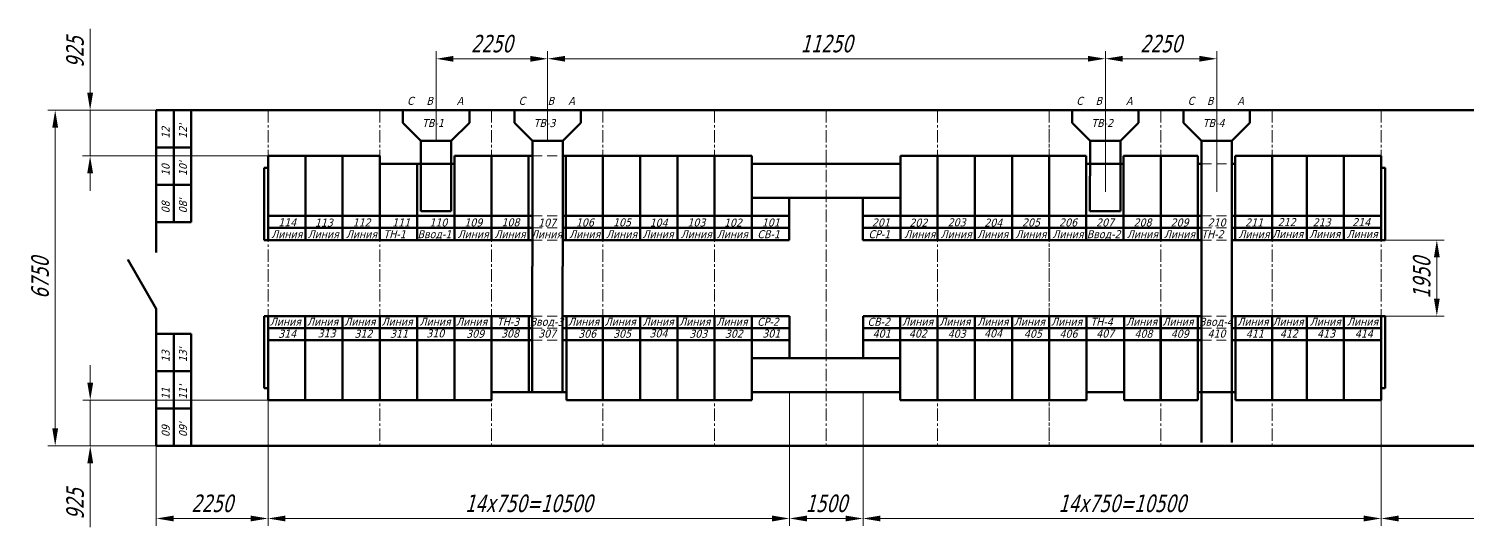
# Model space of a CAD drawing. Header units: millimetres. Extents: x -921 to 41389, y -8091 to 10490.
# Drawn here: x 40075.8 to 40365.3, y 10142.3 to 10242.5 of the extents above; entities that cross this region are included whole.
import ezdxf

# ---------------------------------------------------------------- set-up
doc = ezdxf.new("R2010")
doc.units = ezdxf.units.MM
doc.linetypes.add('CENTERX2', pattern=[4, 2.5, -0.5, 0.5, -0.5])
doc.linetypes.add('JIS_02_2.0', pattern=[3, 2, -1])
doc.styles.get("Standard").update_dxf_attribs({"font": 'TAHOMA.TTF', "oblique": 15})
doc.styles.add('Tahoma 15', font='TAHOMA.TTF', dxfattribs={"width": 0.8, "oblique": 15})
doc.dimstyles.new('ISO-25', dxfattribs={"dimtxt": 3.5, "dimasz": 3.5, "dimexe": 1.5, "dimexo": 0, "dimgap": 1.2, "dimtad": 1, "dimzin": 9, "dimtxsty": 'Tahoma 15', "dimcen": 5, "dimclrd": 256, "dimclre": 256, "dimclrt": 256, "dimazin": 2, "dimtfac": 1, "dimtmove": 0, "dimatfit": 3, "dimfxl": 0, "dimlwd": 18, "dimlwe": 18, "dimarcsym": 0})

# ---------------------------------------------------------------- blocks, each defined once
blk = doc.blocks.new('*D13')
at = {"lineweight": 18}
for p, q in [((40348.02, 10200.02), (40360.72, 10200.02)), ((40359.22, 10196.52), (40359.22, 10188.24)), ((40348.02, 10184.74), (40360.72, 10184.74))]:
    blk.add_line(p, q, dxfattribs=at)
for points in [[(40358.63, 10196.52), (40359.8, 10196.52), (40359.22, 10200.02)], [(40359.8, 10188.24), (40358.63, 10188.24), (40359.22, 10184.74)]]:
    blk.add_solid(points, dxfattribs=at)
at = {"layer": 'Defpoints', "color": 0, "lineweight": -3}
for p in [(40348.02, 10200.02), (40348.02, 10184.74), (40359.22, 10184.74)]:
    blk.add_point(p, dxfattribs=at)
at = {"lineweight": -2, "insert": (40356.2, 10192.38), "char_height": 3.5, "attachment_point": 5, "rotation": 90, "style": 'Tahoma 15'}
blk.add_mtext('1950', dxfattribs=at)
blk = doc.blocks.new('*D14')
at = {"lineweight": 18}
for p, q in [((40348.02, 10167.83), (40348.02, 10142.53)), ((40393.02, 10158.63), (40393.02, 10142.53)), ((40351.52, 10144.03), (40389.52, 10144.03))]:
    blk.add_line(p, q, dxfattribs=at)
for points in [[(40351.52, 10143.44), (40351.52, 10144.61), (40348.02, 10144.03)], [(40389.52, 10144.61), (40389.52, 10143.44), (40393.02, 10144.03)]]:
    blk.add_solid(points, dxfattribs=at)
at = {"layer": 'Defpoints', "color": 0, "lineweight": -3}
for p in [(40348.02, 10167.83), (40393.02, 10158.63), (40393.02, 10144.03)]:
    blk.add_point(p, dxfattribs=at)
at = {"lineweight": -2, "insert": (40370.52, 10147.05), "char_height": 3.5, "attachment_point": 5, "style": 'Tahoma 15'}
blk.add_mtext('4500', dxfattribs=at)
blk = doc.blocks.new('*D15')
at = {"lineweight": 18}
for p, q in [((40243.72, 10169.44), (40243.72, 10142.53)), ((40348.02, 10167.83), (40348.02, 10142.53)), ((40344.52, 10144.03), (40247.22, 10144.03))]:
    blk.add_line(p, q, dxfattribs=at)
for points in [[(40247.22, 10143.44), (40247.22, 10144.61), (40243.72, 10144.03)], [(40344.52, 10144.61), (40344.52, 10143.44), (40348.02, 10144.03)]]:
    blk.add_solid(points, dxfattribs=at)
at = {"layer": 'Defpoints', "color": 0, "lineweight": -3}
for p in [(40243.72, 10169.44), (40348.02, 10167.83), (40243.72, 10144.03)]:
    blk.add_point(p, dxfattribs=at)
at = {"lineweight": -2, "insert": (40295.87, 10147.05), "char_height": 3.5, "attachment_point": 5, "style": 'Tahoma 15'}
blk.add_mtext('14х750=10500', dxfattribs=at)
blk = doc.blocks.new('*D16')
at = {"lineweight": 18}
for p, q in [((40228.91, 10169.44), (40228.91, 10142.53)), ((40243.72, 10169.44), (40243.72, 10142.53)), ((40240.22, 10144.03), (40232.41, 10144.03))]:
    blk.add_line(p, q, dxfattribs=at)
for points in [[(40232.41, 10143.44), (40232.41, 10144.61), (40228.91, 10144.03)], [(40240.22, 10144.61), (40240.22, 10143.44), (40243.72, 10144.03)]]:
    blk.add_solid(points, dxfattribs=at)
at = {"layer": 'Defpoints', "color": 0, "lineweight": -3}
for p in [(40228.91, 10169.44), (40243.72, 10169.44), (40228.91, 10144.03)]:
    blk.add_point(p, dxfattribs=at)
at = {"lineweight": -2, "insert": (40236.32, 10147.05), "char_height": 3.5, "attachment_point": 5, "style": 'Tahoma 15'}
blk.add_mtext('1500', dxfattribs=at)
blk = doc.blocks.new('*D17')
at = {"lineweight": 18}
for p, q in [((40228.91, 10169.44), (40228.91, 10142.53)), ((40123.95, 10167.83), (40123.95, 10142.53)), ((40225.41, 10144.03), (40127.45, 10144.03))]:
    blk.add_line(p, q, dxfattribs=at)
for points in [[(40127.45, 10143.44), (40127.45, 10144.61), (40123.95, 10144.03)], [(40225.41, 10144.61), (40225.41, 10143.44), (40228.91, 10144.03)]]:
    blk.add_solid(points, dxfattribs=at)
at = {"layer": 'Defpoints', "color": 0, "lineweight": -3}
for p in [(40228.91, 10169.44), (40123.95, 10167.83), (40123.95, 10144.03)]:
    blk.add_point(p, dxfattribs=at)
at = {"lineweight": -2, "insert": (40176.43, 10147.05), "char_height": 3.5, "attachment_point": 5, "style": 'Tahoma 15'}
blk.add_mtext('14х750=10500', dxfattribs=at)
blk = doc.blocks.new('*D18')
at = {"lineweight": 18}
for p, q in [((40101.45, 10167.83), (40101.45, 10142.53)), ((40123.95, 10167.83), (40123.95, 10142.53)), ((40120.45, 10144.03), (40104.95, 10144.03))]:
    blk.add_line(p, q, dxfattribs=at)
for points in [[(40104.95, 10143.44), (40104.95, 10144.61), (40101.45, 10144.03)], [(40120.45, 10144.61), (40120.45, 10143.44), (40123.95, 10144.03)]]:
    blk.add_solid(points, dxfattribs=at)
at = {"layer": 'Defpoints', "color": 0, "lineweight": -3}
for p in [(40101.45, 10167.83), (40123.95, 10167.83), (40101.45, 10144.03)]:
    blk.add_point(p, dxfattribs=at)
at = {"lineweight": -2, "insert": (40112.7, 10147.05), "char_height": 3.5, "attachment_point": 5, "style": 'Tahoma 15'}
blk.add_mtext('2250', dxfattribs=at)
blk = doc.blocks.new('*D19')
at = {"lineweight": 18}
for p, q in [((40088.16, 10171.33), (40088.16, 10174.83)), ((40146.45, 10167.83), (40086.66, 10167.83)), ((40088.16, 10167.83), (40088.16, 10158.63)), ((40123.95, 10158.63), (40086.66, 10158.63)), ((40088.16, 10155.13), (40088.16, 10151.63)), ((40088.16, 10151.63), (40088.16, 10142.28))]:
    blk.add_line(p, q, dxfattribs=at)
for points in [[(40088.74, 10171.33), (40087.57, 10171.33), (40088.16, 10167.83)], [(40087.57, 10155.13), (40088.74, 10155.13), (40088.16, 10158.63)]]:
    blk.add_solid(points, dxfattribs=at)
at = {"layer": 'Defpoints', "color": 0, "lineweight": -3}
for p in [(40146.45, 10167.83), (40088.16, 10158.63), (40123.95, 10158.63)]:
    blk.add_point(p, dxfattribs=at)
at = {"lineweight": -2, "insert": (40085.13, 10146.96), "char_height": 3.5, "attachment_point": 5, "rotation": 90, "style": 'Tahoma 15'}
blk.add_mtext('925', dxfattribs=at)
blk = doc.blocks.new('*D20')
at = {"lineweight": 18}
for p, q in [((40088.13, 10233.13), (40088.13, 10242.49)), ((40088.13, 10229.63), (40088.13, 10233.13)), ((40133.85, 10226.13), (40086.63, 10226.13)), ((40088.13, 10216.93), (40088.13, 10226.13)), ((40146.42, 10216.93), (40086.63, 10216.93)), ((40088.13, 10213.43), (40088.13, 10209.93))]:
    blk.add_line(p, q, dxfattribs=at)
for points in [[(40088.72, 10229.63), (40087.55, 10229.63), (40088.13, 10226.13)], [(40087.55, 10213.43), (40088.72, 10213.43), (40088.13, 10216.93)]]:
    blk.add_solid(points, dxfattribs=at)
at = {"layer": 'Defpoints', "color": 0, "lineweight": -3}
for p in [(40088.13, 10226.13), (40133.85, 10226.13), (40146.42, 10216.93)]:
    blk.add_point(p, dxfattribs=at)
at = {"lineweight": -2, "insert": (40085.11, 10237.81), "char_height": 3.5, "attachment_point": 5, "rotation": 90, "style": 'Tahoma 15'}
blk.add_mtext('925', dxfattribs=at)
blk = doc.blocks.new('*D21')
at = {"lineweight": 18}
for p, q in [((40157.77, 10219.93), (40157.77, 10237.96)), ((40161.27, 10236.46), (40176.73, 10236.46)), ((40180.23, 10219.93), (40180.23, 10237.96))]:
    blk.add_line(p, q, dxfattribs=at)
for points in [[(40161.27, 10235.87), (40161.27, 10237.04), (40157.77, 10236.46)], [(40176.73, 10237.04), (40176.73, 10235.87), (40180.23, 10236.46)]]:
    blk.add_solid(points, dxfattribs=at)
at = {"layer": 'Defpoints', "color": 0, "lineweight": -3}
for p in [(40180.23, 10236.46), (40157.77, 10219.93), (40180.23, 10219.93)]:
    blk.add_point(p, dxfattribs=at)
at = {"lineweight": -2, "insert": (40169, 10239.48), "char_height": 3.5, "attachment_point": 5, "style": 'Tahoma 15'}
blk.add_mtext('2250', dxfattribs=at)
blk = doc.blocks.new('*D22')
at = {"lineweight": 18}
for p, q in [((40292.49, 10209.73), (40292.49, 10237.97)), ((40295.99, 10236.47), (40311.44, 10236.47)), ((40314.94, 10209.73), (40314.94, 10237.97))]:
    blk.add_line(p, q, dxfattribs=at)
for points in [[(40295.99, 10235.89), (40295.99, 10237.05), (40292.49, 10236.47)], [(40311.44, 10237.05), (40311.44, 10235.89), (40314.94, 10236.47)]]:
    blk.add_solid(points, dxfattribs=at)
at = {"layer": 'Defpoints', "color": 0, "lineweight": -3}
for p in [(40314.94, 10236.47), (40292.49, 10209.73), (40314.94, 10209.73)]:
    blk.add_point(p, dxfattribs=at)
at = {"lineweight": -2, "insert": (40303.71, 10239.49), "char_height": 3.5, "attachment_point": 5, "style": 'Tahoma 15'}
blk.add_mtext('2250', dxfattribs=at)
blk = doc.blocks.new('*D23')
at = {"lineweight": 18}
for p, q in [((40180.23, 10228.94), (40180.23, 10237.97)), ((40183.73, 10236.47), (40288.99, 10236.47)), ((40292.49, 10230.72), (40292.49, 10237.97))]:
    blk.add_line(p, q, dxfattribs=at)
for points in [[(40183.73, 10235.89), (40183.73, 10237.05), (40180.23, 10236.47)], [(40288.99, 10237.05), (40288.99, 10235.89), (40292.49, 10236.47)]]:
    blk.add_solid(points, dxfattribs=at)
at = {"layer": 'Defpoints', "color": 0, "lineweight": -3}
for p in [(40292.49, 10236.47), (40292.49, 10230.72), (40180.23, 10228.94)]:
    blk.add_point(p, dxfattribs=at)
at = {"lineweight": -2, "insert": (40236.36, 10239.49), "char_height": 3.5, "attachment_point": 5, "style": 'Tahoma 15'}
blk.add_mtext('11250', dxfattribs=at)
blk = doc.blocks.new('*D24')
at = {"lineweight": 18}
for p, q in [((40101.45, 10226.13), (40079.6, 10226.13)), ((40081.1, 10162.13), (40081.1, 10222.63)), ((40101.45, 10158.63), (40079.6, 10158.63))]:
    blk.add_line(p, q, dxfattribs=at)
for points in [[(40080.52, 10222.63), (40081.68, 10222.63), (40081.1, 10226.13)], [(40081.68, 10162.13), (40080.52, 10162.13), (40081.1, 10158.63)]]:
    blk.add_solid(points, dxfattribs=at)
at = {"layer": 'Defpoints', "color": 0, "lineweight": -3}
for p in [(40081.1, 10226.13), (40101.45, 10226.13), (40101.45, 10158.63)]:
    blk.add_point(p, dxfattribs=at)
at = {"lineweight": -2, "insert": (40078.08, 10192.38), "char_height": 3.5, "attachment_point": 5, "rotation": 90, "style": 'Tahoma 15'}
blk.add_mtext('6750', dxfattribs=at)

msp = doc.modelspace()

# ---------------------------------------------------------------- linework, layer by layer
at = {"color": 1, "lineweight": 50}
for p, q in [((40101.454, 10226.134), (40101.454, 10197.486)), ((40411.054, 10226.134), (40101.454, 10226.134)), ((40104.954, 10226.134), (40101.454, 10226.134)), ((40104.954, 10218.634), (40104.954, 10226.134)), ((40108.454, 10226.134), (40104.954, 10226.134)), ((40108.454, 10218.634), (40108.454, 10226.134)), ((40104.954, 10218.634), (40101.454, 10218.634)), ((40104.954, 10218.634), (40101.454, 10218.634)), ((40101.454, 10218.634), (40104.954, 10218.634)), ((40104.954, 10211.134), (40104.954, 10218.634)), ((40108.454, 10218.634), (40104.954, 10218.634)), ((40108.454, 10218.634), (40104.954, 10218.634)), ((40104.954, 10218.634), (40108.454, 10218.634)), ((40108.454, 10211.134), (40108.454, 10218.634)), ((40104.954, 10211.134), (40101.454, 10211.134)), ((40101.454, 10211.134), (40104.954, 10211.134)), ((40104.954, 10203.634), (40104.954, 10211.134)), ((40108.454, 10211.134), (40104.954, 10211.134)), ((40104.954, 10211.134), (40108.454, 10211.134)), ((40108.454, 10203.634), (40108.454, 10211.134)), ((40101.454, 10203.634), (40104.954, 10203.634)), ((40104.954, 10203.634), (40108.454, 10203.634)), ((40095.722, 10196.105), (40101.454, 10186.177)), ((40101.454, 10186.177), (40101.454, 10158.634)), ((40104.954, 10181.175), (40101.454, 10181.175)), ((40104.954, 10173.675), (40104.954, 10181.175)), ((40108.454, 10181.175), (40104.954, 10181.175)), ((40108.454, 10173.675), (40108.454, 10181.175)), ((40104.954, 10173.675), (40101.454, 10173.675)), ((40101.454, 10173.675), (40104.954, 10173.675)), ((40104.954, 10166.175), (40104.954, 10173.675)), ((40108.454, 10173.675), (40104.954, 10173.675)), ((40104.954, 10173.675), (40108.454, 10173.675)), ((40108.454, 10166.175), (40108.454, 10173.675)), ((40101.454, 10166.175), (40104.954, 10166.175)), ((40104.954, 10166.134), (40101.454, 10166.134)), ((40101.454, 10166.134), (40104.954, 10166.134)), ((40104.954, 10166.175), (40108.454, 10166.175)), ((40104.954, 10158.634), (40104.954, 10166.134)), ((40108.454, 10166.134), (40104.954, 10166.134)), ((40104.954, 10166.134), (40108.454, 10166.134)), ((40108.454, 10158.634), (40108.454, 10166.134)), ((40101.454, 10158.634), (40393.022, 10158.634)), ((40101.454, 10158.634), (40104.954, 10158.634)), ((40104.954, 10158.634), (40108.454, 10158.634))]:
    msp.add_line(p, q, dxfattribs=at)
at = {"color": 1, "linetype": 'CENTERX2', "lineweight": 18}
for p, q in [((40123.968, 10226.134), (40123.968, 10162.149)), ((40146.421, 10226.134), (40146.421, 10158.634)), ((40168.908, 10226.134), (40168.908, 10158.634)), ((40191.362, 10226.134), (40191.362, 10158.634)), ((40213.815, 10226.134), (40213.815, 10158.634)), ((40236.269, 10226.134), (40236.269, 10158.634)), ((40258.723, 10226.134), (40258.723, 10158.634)), ((40281.177, 10226.134), (40281.177, 10158.634)), ((40303.63, 10226.134), (40303.63, 10158.634)), ((40326.084, 10226.134), (40326.084, 10158.634)), ((40348.022, 10226.134), (40348.022, 10158.634)), ((40281.177, 10222.353), (40281.177, 10158.634))]:
    msp.add_line(p, q, dxfattribs=at)
at = {"color": 142, "lineweight": 50}
for p, q in [((40151.076, 10226.134), (40164.467, 10226.134)), ((40151.076, 10226.134), (40151.076, 10223.565)), ((40164.467, 10226.134), (40164.467, 10223.565)), ((40173.53, 10226.134), (40186.92, 10226.134)), ((40173.53, 10226.134), (40173.53, 10223.565)), ((40186.92, 10226.134), (40186.92, 10223.565)), ((40285.793, 10226.134), (40299.183, 10226.134)), ((40285.793, 10226.134), (40285.793, 10223.565)), ((40299.146, 10226.134), (40299.146, 10223.565)), ((40308.215, 10226.134), (40321.606, 10226.134)), ((40308.215, 10226.134), (40308.215, 10223.565)), ((40321.606, 10226.134), (40321.606, 10223.565)), ((40154.709, 10219.933), (40151.076, 10223.565)), ((40160.834, 10219.933), (40164.467, 10223.565)), ((40177.162, 10219.933), (40173.53, 10223.565)), ((40183.288, 10219.933), (40186.92, 10223.565)), ((40289.425, 10219.933), (40285.793, 10223.565)), ((40295.551, 10219.933), (40299.183, 10223.565)), ((40311.847, 10219.933), (40308.215, 10223.565)), ((40317.973, 10219.933), (40321.606, 10223.565)), ((40154.709, 10219.933), (40154.672, 10205.819)), ((40154.709, 10219.933), (40160.834, 10219.933)), ((40160.834, 10219.933), (40160.797, 10205.819)), ((40160.797, 10205.819), (40160.834, 10219.933)), ((40177.162, 10219.933), (40177.124, 10169.494)), ((40177.162, 10219.933), (40183.288, 10219.933)), ((40183.288, 10219.933), (40183.25, 10169.494)), ((40183.25, 10169.494), (40183.288, 10219.933)), ((40289.425, 10219.933), (40289.388, 10205.819)), ((40289.425, 10219.933), (40295.551, 10219.933)), ((40295.551, 10219.933), (40295.514, 10205.819)), ((40295.514, 10205.819), (40295.551, 10219.933)), ((40311.847, 10219.933), (40311.846, 10159.293)), ((40311.847, 10219.933), (40317.973, 10219.933)), ((40317.973, 10219.933), (40317.972, 10159.293)), ((40317.972, 10159.293), (40317.973, 10219.933)), ((40123.968, 10200.024), (40123.968, 10216.934)), ((40131.465, 10216.934), (40123.968, 10216.934)), ((40139.517, 10216.934), (40131.465, 10216.934)), ((40131.465, 10216.934), (40131.465, 10200.237)), ((40146.421, 10216.934), (40138.963, 10216.934)), ((40138.963, 10216.934), (40138.963, 10200.024)), ((40138.963, 10200.024), (40138.963, 10216.934)), ((40146.421, 10200.024), (40146.421, 10216.934)), ((40168.908, 10216.934), (40161.449, 10216.934)), ((40161.449, 10216.934), (40161.449, 10200.024)), ((40162.004, 10216.934), (40161.449, 10216.934)), ((40161.449, 10200.024), (40161.449, 10216.934)), ((40168.908, 10200.024), (40168.908, 10216.934)), ((40168.908, 10200.024), (40168.908, 10216.934)), ((40176.405, 10216.934), (40168.908, 10216.934)), ((40177.125, 10216.934), (40176.405, 10216.934)), ((40176.405, 10216.934), (40176.405, 10200.237)), ((40184.458, 10216.934), (40183.251, 10216.934)), ((40191.362, 10216.934), (40183.903, 10216.934)), ((40183.903, 10216.934), (40183.903, 10200.024)), ((40183.903, 10200.024), (40183.903, 10216.934)), ((40191.362, 10200.024), (40191.362, 10216.934)), ((40191.362, 10200.024), (40191.362, 10216.934)), ((40198.859, 10216.934), (40191.362, 10216.934)), ((40206.911, 10216.934), (40198.859, 10216.934)), ((40198.859, 10216.934), (40198.859, 10200.237)), ((40213.815, 10216.934), (40206.357, 10216.934)), ((40206.357, 10216.934), (40206.357, 10200.024)), ((40206.357, 10200.024), (40206.357, 10216.934)), ((40213.815, 10200.024), (40213.815, 10216.934)), ((40221.313, 10216.934), (40213.815, 10216.934)), ((40221.313, 10200.024), (40221.313, 10216.934)), ((40251.225, 10216.934), (40258.723, 10216.934)), ((40251.225, 10200.024), (40251.225, 10216.934)), ((40258.723, 10200.024), (40258.723, 10216.934)), ((40258.723, 10200.024), (40258.723, 10216.934)), ((40258.723, 10200.024), (40258.723, 10216.934)), ((40266.22, 10216.934), (40258.723, 10216.934)), ((40274.272, 10216.934), (40266.22, 10216.934)), ((40266.22, 10216.934), (40266.22, 10200.237)), ((40281.177, 10216.934), (40273.718, 10216.934)), ((40273.718, 10216.934), (40273.718, 10200.024)), ((40273.718, 10200.024), (40273.718, 10216.934)), ((40281.177, 10200.024), (40281.177, 10216.934)), ((40281.177, 10200.024), (40281.177, 10216.934)), ((40281.177, 10200.024), (40281.177, 10216.934)), ((40288.635, 10216.934), (40281.177, 10216.934)), ((40288.641, 10200.024), (40288.641, 10216.934)), ((40303.624, 10216.934), (40296.166, 10216.934)), ((40296.166, 10216.934), (40296.166, 10200.024)), ((40296.72, 10216.934), (40296.166, 10216.934)), ((40296.166, 10200.024), (40296.166, 10216.934)), ((40303.63, 10200.024), (40303.63, 10216.934)), ((40303.63, 10200.024), (40303.63, 10216.934)), ((40303.63, 10200.024), (40303.63, 10216.934)), ((40303.63, 10200.024), (40303.63, 10216.934)), ((40311.089, 10216.934), (40303.63, 10216.934)), ((40311.095, 10200.024), (40311.095, 10216.934)), ((40326.078, 10216.934), (40318.619, 10216.934)), ((40318.619, 10216.934), (40318.619, 10200.024)), ((40319.174, 10216.934), (40318.619, 10216.934)), ((40318.619, 10200.024), (40318.619, 10216.934)), ((40333.027, 10216.934), (40325.529, 10216.934)), ((40326.084, 10200.024), (40326.084, 10216.934)), ((40333.027, 10200.024), (40333.027, 10216.934)), ((40333.027, 10200.024), (40333.027, 10216.934)), ((40341.079, 10216.934), (40333.027, 10216.934)), ((40348.022, 10216.934), (40340.524, 10216.934)), ((40340.524, 10216.934), (40340.524, 10200.024)), ((40340.524, 10200.024), (40340.524, 10216.934)), ((40348.022, 10200.024), (40348.022, 10216.934)), ((40123.968, 10214.518), (40123.162, 10214.518)), ((40123.162, 10214.518), (40123.162, 10200.024)), ((40146.421, 10215.323), (40153.958, 10215.323)), ((40153.958, 10200.024), (40153.958, 10215.323)), ((40153.958, 10215.323), (40153.958, 10200.024)), ((40153.958, 10215.323), (40161.459, 10215.323)), ((40161.459, 10200.024), (40161.459, 10215.323)), ((40161.459, 10215.323), (40161.459, 10200.024)), ((40221.313, 10215.323), (40228.85, 10215.323)), ((40251.225, 10215.323), (40243.688, 10215.323)), ((40288.665, 10215.323), (40296.166, 10215.323)), ((40296.166, 10215.323), (40296.166, 10200.024)), ((40311.119, 10215.323), (40311.847, 10215.323)), ((40317.973, 10215.323), (40318.619, 10215.323)), ((40318.619, 10215.323), (40318.619, 10200.024)), ((40348.022, 10214.518), (40348.827, 10214.518)), ((40348.827, 10214.518), (40348.827, 10200.024)), ((40228.85, 10208.479), (40228.85, 10200.024)), ((40243.688, 10208.479), (40243.688, 10200.024)), ((40131.465, 10204.855), (40123.968, 10204.855)), ((40131.465, 10204.855), (40123.968, 10204.855)), ((40123.968, 10204.855), (40123.968, 10202.44)), ((40131.465, 10204.855), (40139.517, 10204.855)), ((40138.963, 10202.44), (40138.963, 10204.855)), ((40138.963, 10204.855), (40138.963, 10202.44)), ((40139.517, 10204.855), (40147.57, 10204.855)), ((40146.46, 10204.855), (40153.958, 10204.855)), ((40153.952, 10204.855), (40161.449, 10204.855)), ((40153.96, 10204.855), (40161.459, 10204.855)), ((40154.672, 10205.819), (40160.797, 10205.819)), ((40161.449, 10204.855), (40168.908, 10204.855)), ((40161.449, 10202.44), (40161.449, 10204.855)), ((40161.449, 10204.855), (40161.449, 10202.44)), ((40176.405, 10204.855), (40168.908, 10204.855)), ((40176.405, 10204.855), (40168.908, 10204.855)), ((40168.908, 10204.855), (40168.908, 10202.44)), ((40176.405, 10204.855), (40177.125, 10204.855)), ((40183.251, 10204.855), (40184.458, 10204.855)), ((40183.903, 10202.44), (40183.903, 10204.855)), ((40183.903, 10204.855), (40183.903, 10202.44)), ((40184.458, 10204.855), (40192.51, 10204.855)), ((40198.859, 10204.855), (40191.362, 10204.855)), ((40198.859, 10204.855), (40191.362, 10204.855)), ((40191.362, 10204.855), (40191.362, 10202.44)), ((40198.859, 10204.855), (40206.911, 10204.855)), ((40206.357, 10202.44), (40206.357, 10204.855)), ((40206.357, 10204.855), (40206.357, 10202.44)), ((40206.911, 10204.855), (40213.815, 10204.855)), ((40213.815, 10204.855), (40221.868, 10204.855)), ((40221.351, 10204.855), (40228.85, 10204.855)), ((40251.187, 10204.855), (40243.688, 10204.855)), ((40258.723, 10204.855), (40250.671, 10204.855)), ((40266.22, 10204.855), (40258.723, 10204.855)), ((40266.22, 10204.855), (40258.723, 10204.855)), ((40258.723, 10204.855), (40258.723, 10202.44)), ((40266.22, 10204.855), (40274.272, 10204.855)), ((40273.718, 10202.44), (40273.718, 10204.855)), ((40273.718, 10204.855), (40273.718, 10202.44)), ((40274.272, 10204.855), (40281.177, 10204.855)), ((40281.177, 10204.855), (40281.177, 10202.44)), ((40281.177, 10204.855), (40288.675, 10204.855)), ((40288.668, 10204.855), (40296.166, 10204.855)), ((40288.677, 10204.855), (40296.175, 10204.855)), ((40289.388, 10205.819), (40295.514, 10205.819)), ((40296.166, 10204.855), (40303.63, 10204.855)), ((40296.166, 10202.44), (40296.166, 10204.855)), ((40296.166, 10204.855), (40296.166, 10202.44)), ((40303.63, 10204.855), (40303.63, 10202.44)), ((40303.63, 10204.855), (40311.129, 10204.855)), ((40311.122, 10204.855), (40311.847, 10204.855)), ((40311.131, 10204.855), (40311.847, 10204.855)), ((40317.973, 10204.855), (40318.629, 10204.855)), ((40317.973, 10204.855), (40318.619, 10204.855)), ((40318.619, 10204.855), (40326.084, 10204.855)), ((40318.619, 10202.44), (40318.619, 10204.855)), ((40318.619, 10204.855), (40318.619, 10202.44)), ((40326.088, 10204.886), (40333.027, 10204.886)), ((40333.031, 10204.886), (40341.083, 10204.886)), ((40341.083, 10204.886), (40348.022, 10204.886)), ((40123.968, 10202.44), (40131.465, 10202.44)), ((40123.968, 10202.44), (40131.465, 10202.44)), ((40123.968, 10202.44), (40123.968, 10200.024)), ((40139.517, 10202.44), (40131.465, 10202.44)), ((40138.963, 10200.024), (40138.963, 10202.44)), ((40138.963, 10202.44), (40138.963, 10200.024)), ((40147.57, 10202.44), (40139.517, 10202.44)), ((40153.958, 10202.44), (40146.46, 10202.44)), ((40162.004, 10202.44), (40153.952, 10202.44)), ((40161.459, 10202.44), (40153.96, 10202.44)), ((40161.449, 10200.024), (40161.449, 10202.44)), ((40161.449, 10202.44), (40161.449, 10200.024)), ((40168.908, 10202.44), (40162.004, 10202.44)), ((40168.908, 10202.44), (40176.405, 10202.44)), ((40168.908, 10202.44), (40176.405, 10202.44)), ((40168.908, 10202.44), (40168.908, 10200.024)), ((40177.125, 10202.44), (40176.405, 10202.44)), ((40184.458, 10202.44), (40183.251, 10202.44)), ((40183.903, 10200.024), (40183.903, 10202.44)), ((40183.903, 10202.44), (40183.903, 10200.024)), ((40192.51, 10202.44), (40184.458, 10202.44)), ((40191.362, 10202.44), (40198.859, 10202.44)), ((40191.362, 10202.44), (40198.859, 10202.44)), ((40191.362, 10202.44), (40191.362, 10200.024)), ((40206.911, 10202.44), (40198.859, 10202.44)), ((40206.357, 10200.024), (40206.357, 10202.44)), ((40206.357, 10202.44), (40206.357, 10200.024)), ((40213.815, 10202.44), (40206.911, 10202.44)), ((40221.868, 10202.44), (40213.815, 10202.44)), ((40228.85, 10202.44), (40221.351, 10202.44)), ((40243.688, 10202.44), (40251.187, 10202.44)), ((40250.671, 10202.44), (40258.723, 10202.44)), ((40258.723, 10202.44), (40266.22, 10202.44)), ((40258.723, 10202.44), (40266.22, 10202.44)), ((40258.723, 10202.44), (40258.723, 10200.024)), ((40274.272, 10202.44), (40266.22, 10202.44)), ((40273.718, 10200.024), (40273.718, 10202.44)), ((40273.718, 10202.44), (40273.718, 10200.024)), ((40281.177, 10202.44), (40274.272, 10202.44)), ((40281.177, 10202.44), (40281.177, 10200.024)), ((40288.675, 10202.44), (40281.177, 10202.44)), ((40296.72, 10202.44), (40288.668, 10202.44)), ((40296.175, 10202.44), (40288.677, 10202.44)), ((40296.166, 10200.024), (40296.166, 10202.44)), ((40296.166, 10202.44), (40296.166, 10200.024)), ((40303.63, 10202.44), (40296.72, 10202.44)), ((40303.63, 10202.44), (40303.63, 10200.024)), ((40311.129, 10202.44), (40303.63, 10202.44)), ((40311.847, 10202.44), (40311.122, 10202.44)), ((40311.847, 10202.44), (40311.131, 10202.44)), ((40318.629, 10202.44), (40317.973, 10202.44)), ((40319.174, 10202.44), (40317.973, 10202.44)), ((40318.619, 10200.024), (40318.619, 10202.44)), ((40318.619, 10202.44), (40318.619, 10200.024)), ((40326.084, 10202.44), (40319.174, 10202.44)), ((40333.027, 10202.471), (40326.088, 10202.471)), ((40341.083, 10202.471), (40333.031, 10202.471)), ((40348.022, 10202.471), (40341.083, 10202.471)), ((40123.162, 10200.024), (40123.968, 10200.024)), ((40123.413, 10200.024), (40131.465, 10200.024)), ((40123.413, 10200.024), (40131.465, 10200.024)), ((40139.517, 10200.024), (40131.465, 10200.024)), ((40147.57, 10200.024), (40139.517, 10200.024)), ((40153.958, 10200.024), (40146.46, 10200.024)), ((40162.004, 10200.024), (40153.952, 10200.024)), ((40161.459, 10200.024), (40153.96, 10200.024)), ((40168.908, 10200.024), (40162.004, 10200.024)), ((40168.353, 10200.024), (40176.405, 10200.024)), ((40168.353, 10200.024), (40176.405, 10200.024)), ((40177.125, 10200.024), (40176.405, 10200.024)), ((40184.458, 10200.024), (40183.251, 10200.024)), ((40192.51, 10200.024), (40184.458, 10200.024)), ((40190.807, 10200.024), (40198.859, 10200.024)), ((40190.807, 10200.024), (40198.859, 10200.024)), ((40206.911, 10200.024), (40198.859, 10200.024)), ((40213.815, 10200.024), (40206.911, 10200.024)), ((40221.868, 10200.024), (40213.815, 10200.024)), ((40228.85, 10200.024), (40221.351, 10200.024)), ((40243.688, 10200.024), (40251.187, 10200.024)), ((40250.671, 10200.024), (40258.723, 10200.024)), ((40258.168, 10200.024), (40266.22, 10200.024)), ((40258.168, 10200.024), (40266.22, 10200.024)), ((40274.272, 10200.024), (40266.22, 10200.024)), ((40281.177, 10200.024), (40274.272, 10200.024)), ((40288.675, 10200.024), (40281.177, 10200.024)), ((40296.72, 10200.024), (40288.668, 10200.024)), ((40296.175, 10200.024), (40288.677, 10200.024)), ((40303.63, 10200.024), (40296.72, 10200.024)), ((40311.129, 10200.024), (40303.63, 10200.024)), ((40311.847, 10200.024), (40311.122, 10200.024)), ((40311.847, 10200.024), (40311.131, 10200.024)), ((40318.629, 10200.024), (40317.973, 10200.024)), ((40319.174, 10200.024), (40317.973, 10200.024)), ((40326.084, 10200.024), (40319.174, 10200.024)), ((40334.136, 10200.024), (40326.084, 10200.024)), ((40341.079, 10200.024), (40333.027, 10200.024)), ((40348.022, 10200.024), (40341.079, 10200.024)), ((40348.827, 10200.024), (40348.022, 10200.024)), ((40123.149, 10170.249), (40123.149, 10184.743)), ((40123.149, 10184.743), (40123.954, 10184.743)), ((40123.399, 10184.743), (40131.451, 10184.743)), ((40123.399, 10184.743), (40131.451, 10184.743)), ((40123.954, 10182.328), (40123.954, 10184.743)), ((40131.451, 10167.834), (40131.451, 10184.743)), ((40139.504, 10184.743), (40131.451, 10184.743)), ((40147.004, 10184.743), (40138.951, 10184.743)), ((40138.951, 10184.743), (40138.951, 10182.328)), ((40138.951, 10182.328), (40138.951, 10184.743)), ((40146.421, 10184.743), (40146.421, 10167.834)), ((40146.45, 10184.743), (40155.11, 10184.743)), ((40146.45, 10184.743), (40155.11, 10184.743)), ((40162.004, 10184.743), (40153.343, 10184.743)), ((40153.951, 10167.834), (40153.951, 10184.743)), ((40168.951, 10184.743), (40161.451, 10184.743)), ((40161.451, 10184.743), (40161.451, 10182.328)), ((40161.451, 10182.328), (40161.451, 10184.743)), ((40168.908, 10184.743), (40168.908, 10167.834)), ((40176.451, 10184.743), (40168.951, 10184.743)), ((40176.451, 10184.743), (40176.451, 10169.444)), ((40177.124, 10184.743), (40176.495, 10184.743)), ((40183.995, 10184.743), (40183.25, 10184.743)), ((40183.995, 10184.743), (40183.995, 10167.834)), ((40191.362, 10184.743), (40183.995, 10184.743)), ((40191.333, 10184.743), (40191.333, 10167.834)), ((40191.362, 10184.743), (40191.362, 10167.834)), ((40191.362, 10184.743), (40200.022, 10184.743)), ((40191.362, 10184.743), (40200.022, 10184.743)), ((40206.915, 10184.743), (40198.255, 10184.743)), ((40198.863, 10167.834), (40198.863, 10184.743)), ((40213.863, 10184.743), (40206.363, 10184.743)), ((40206.363, 10184.743), (40206.363, 10182.328)), ((40206.363, 10182.328), (40206.363, 10184.743)), ((40213.82, 10184.743), (40213.82, 10167.834)), ((40213.835, 10184.743), (40213.835, 10167.834)), ((40213.863, 10184.743), (40221.365, 10184.743)), ((40213.863, 10184.743), (40221.365, 10184.743)), ((40221.365, 10167.834), (40221.365, 10184.743)), ((40228.914, 10184.743), (40221.365, 10184.743)), ((40228.914, 10176.283), (40228.914, 10184.743)), ((40251.223, 10184.743), (40243.723, 10184.743)), ((40243.723, 10176.283), (40243.723, 10184.743)), ((40243.723, 10176.283), (40243.723, 10184.743)), ((40251.223, 10167.834), (40251.223, 10184.743)), ((40251.223, 10167.834), (40251.223, 10184.743)), ((40258.723, 10184.743), (40251.223, 10184.743)), ((40258.723, 10184.743), (40258.723, 10167.834)), ((40258.723, 10184.743), (40267.383, 10184.743)), ((40258.723, 10184.743), (40267.383, 10184.743)), ((40274.277, 10184.743), (40265.616, 10184.743)), ((40266.224, 10167.834), (40266.224, 10184.743)), ((40281.224, 10184.743), (40273.724, 10184.743)), ((40273.724, 10184.743), (40273.724, 10182.328)), ((40273.724, 10182.328), (40273.724, 10184.743)), ((40281.181, 10184.743), (40281.181, 10167.834)), ((40281.196, 10184.743), (40281.196, 10167.834)), ((40281.224, 10184.743), (40288.726, 10184.743)), ((40281.224, 10184.743), (40288.726, 10184.743)), ((40288.726, 10167.834), (40288.726, 10184.743)), ((40296.269, 10184.743), (40288.769, 10184.743)), ((40296.269, 10184.743), (40296.269, 10167.834)), ((40296.317, 10184.743), (40303.63, 10184.743)), ((40296.317, 10184.743), (40303.63, 10184.743)), ((40303.587, 10184.743), (40303.587, 10167.834)), ((40303.602, 10184.743), (40303.602, 10167.834)), ((40303.63, 10167.834), (40303.63, 10184.743)), ((40303.63, 10184.743), (40311.132, 10184.743)), ((40303.63, 10184.743), (40311.132, 10184.743)), ((40311.132, 10167.834), (40311.132, 10184.743)), ((40311.846, 10184.743), (40311.175, 10184.743)), ((40318.675, 10184.743), (40317.972, 10184.743)), ((40318.675, 10184.743), (40318.675, 10167.834)), ((40318.723, 10184.743), (40326.036, 10184.743)), ((40318.723, 10184.743), (40326.084, 10184.743)), ((40326.084, 10167.831), (40326.084, 10184.741)), ((40326.084, 10184.741), (40333.586, 10184.741)), ((40326.084, 10184.741), (40333.586, 10184.741)), ((40333.027, 10167.831), (40333.027, 10184.741)), ((40333.027, 10167.831), (40333.027, 10184.741)), ((40341.638, 10184.741), (40333.586, 10184.741)), ((40340.524, 10184.741), (40340.524, 10167.831)), ((40340.524, 10167.831), (40340.524, 10184.741)), ((40348.022, 10184.741), (40341.078, 10184.741)), ((40341.084, 10184.741), (40348.022, 10184.741)), ((40341.084, 10184.741), (40348.022, 10184.741)), ((40348.022, 10184.741), (40348.827, 10184.741)), ((40348.022, 10167.831), (40348.022, 10184.741)), ((40348.827, 10184.741), (40348.827, 10170.247)), ((40123.954, 10182.328), (40131.451, 10182.328)), ((40123.954, 10182.328), (40131.451, 10182.328)), ((40123.954, 10179.912), (40123.954, 10182.328)), ((40139.504, 10182.328), (40131.451, 10182.328)), ((40147.004, 10182.328), (40138.951, 10182.328)), ((40138.951, 10182.328), (40138.951, 10179.912)), ((40138.951, 10179.912), (40138.951, 10182.328)), ((40146.45, 10182.328), (40155.11, 10182.328)), ((40146.45, 10182.328), (40155.11, 10182.328)), ((40162.004, 10182.328), (40153.343, 10182.328)), ((40168.951, 10182.328), (40161.451, 10182.328)), ((40161.451, 10182.328), (40161.451, 10179.912)), ((40161.451, 10179.912), (40161.451, 10182.328)), ((40176.451, 10182.328), (40168.951, 10182.328)), ((40177.124, 10182.328), (40176.495, 10182.328)), ((40183.995, 10182.328), (40183.25, 10182.328)), ((40191.362, 10182.328), (40183.995, 10182.328)), ((40191.362, 10182.328), (40200.022, 10182.328)), ((40191.362, 10182.328), (40200.022, 10182.328)), ((40206.915, 10182.328), (40198.255, 10182.328)), ((40213.863, 10182.328), (40206.363, 10182.328)), ((40206.363, 10182.328), (40206.363, 10179.912)), ((40206.363, 10179.912), (40206.363, 10182.328)), ((40213.863, 10182.328), (40221.365, 10182.328)), ((40213.863, 10182.328), (40221.365, 10182.328)), ((40228.914, 10182.328), (40221.365, 10182.328)), ((40251.223, 10182.328), (40243.723, 10182.328)), ((40258.723, 10182.328), (40251.223, 10182.328)), ((40258.723, 10182.328), (40267.383, 10182.328)), ((40258.723, 10182.328), (40267.383, 10182.328)), ((40274.277, 10182.328), (40265.616, 10182.328)), ((40281.224, 10182.328), (40273.724, 10182.328)), ((40273.724, 10182.328), (40273.724, 10179.912)), ((40273.724, 10179.912), (40273.724, 10182.328)), ((40281.224, 10182.328), (40288.726, 10182.328)), ((40281.224, 10182.328), (40288.726, 10182.328)), ((40296.269, 10182.328), (40288.769, 10182.328)), ((40296.317, 10182.328), (40303.63, 10182.328)), ((40296.317, 10182.328), (40303.63, 10182.328)), ((40303.63, 10182.328), (40311.132, 10182.328)), ((40303.63, 10182.328), (40311.132, 10182.328)), ((40311.846, 10182.328), (40311.175, 10182.328)), ((40318.675, 10182.328), (40317.972, 10182.328)), ((40318.723, 10182.328), (40326.084, 10182.328)), ((40318.723, 10182.328), (40326.084, 10182.328)), ((40326.084, 10182.325), (40333.586, 10182.325)), ((40326.084, 10182.325), (40333.586, 10182.325)), ((40341.638, 10182.325), (40333.586, 10182.325)), ((40348.022, 10182.325), (40341.078, 10182.325)), ((40341.084, 10182.325), (40348.022, 10182.325)), ((40341.084, 10182.325), (40348.022, 10182.325)), ((40131.451, 10179.912), (40123.954, 10179.912)), ((40131.451, 10179.912), (40123.954, 10179.912)), ((40123.954, 10179.912), (40123.954, 10167.834)), ((40131.451, 10179.912), (40139.504, 10179.912)), ((40138.951, 10167.834), (40138.951, 10179.912)), ((40138.951, 10179.912), (40147.004, 10179.912)), ((40138.951, 10179.912), (40138.951, 10167.834)), ((40146.421, 10179.912), (40146.421, 10169.444)), ((40155.11, 10179.912), (40146.45, 10179.912)), ((40155.11, 10179.912), (40146.45, 10179.912)), ((40153.343, 10179.912), (40162.004, 10179.912)), ((40161.451, 10167.834), (40161.451, 10179.912)), ((40161.451, 10179.912), (40168.951, 10179.912)), ((40161.451, 10179.912), (40161.451, 10167.834)), ((40168.951, 10179.912), (40176.451, 10179.912)), ((40176.451, 10179.912), (40176.451, 10169.444)), ((40176.495, 10179.912), (40177.124, 10179.912)), ((40183.25, 10179.912), (40183.995, 10179.912)), ((40183.995, 10179.912), (40183.995, 10167.834)), ((40183.995, 10179.912), (40191.362, 10179.912)), ((40191.333, 10179.912), (40191.333, 10169.444)), ((40200.022, 10179.912), (40191.362, 10179.912)), ((40200.022, 10179.912), (40191.362, 10179.912)), ((40198.255, 10179.912), (40206.915, 10179.912)), ((40206.363, 10167.834), (40206.363, 10179.912)), ((40206.363, 10179.912), (40213.863, 10179.912)), ((40206.363, 10179.912), (40206.363, 10167.834)), ((40213.835, 10179.912), (40213.835, 10169.444)), ((40221.365, 10179.912), (40213.863, 10179.912)), ((40221.365, 10179.912), (40213.863, 10179.912)), ((40221.365, 10179.912), (40228.914, 10179.912)), ((40243.723, 10179.912), (40251.223, 10179.912)), ((40251.223, 10179.912), (40258.723, 10179.912)), ((40258.723, 10167.834), (40258.723, 10179.912)), ((40267.383, 10179.912), (40258.723, 10179.912)), ((40267.383, 10179.912), (40258.723, 10179.912)), ((40265.616, 10179.912), (40274.277, 10179.912)), ((40273.724, 10167.834), (40273.724, 10179.912)), ((40273.724, 10179.912), (40281.224, 10179.912)), ((40273.724, 10179.912), (40273.724, 10167.834)), ((40281.196, 10179.912), (40281.196, 10169.444)), ((40288.726, 10179.912), (40281.224, 10179.912)), ((40288.726, 10179.912), (40281.224, 10179.912)), ((40288.769, 10179.912), (40296.269, 10179.912)), ((40303.63, 10179.912), (40296.317, 10179.912)), ((40303.63, 10179.912), (40296.317, 10179.912)), ((40303.602, 10179.912), (40303.602, 10169.444)), ((40311.132, 10179.912), (40303.63, 10179.912)), ((40311.132, 10179.912), (40303.63, 10179.912)), ((40311.175, 10179.912), (40311.846, 10179.912)), ((40317.972, 10179.912), (40318.675, 10179.912)), ((40326.084, 10179.912), (40318.723, 10179.912)), ((40326.084, 10179.912), (40318.723, 10179.912)), ((40333.586, 10179.909), (40326.084, 10179.909)), ((40333.586, 10179.909), (40326.084, 10179.909)), ((40333.586, 10179.909), (40341.638, 10179.909)), ((40341.078, 10179.909), (40348.022, 10179.909)), ((40348.022, 10179.909), (40341.084, 10179.909)), ((40348.022, 10179.909), (40341.084, 10179.909)), ((40123.954, 10170.249), (40123.149, 10170.249)), ((40168.949, 10169.444), (40176.451, 10169.444)), ((40176.493, 10169.444), (40183.995, 10169.444)), ((40221.365, 10169.439), (40228.914, 10169.439)), ((40243.723, 10169.439), (40251.223, 10169.439)), ((40288.768, 10169.444), (40296.269, 10169.444)), ((40311.173, 10169.444), (40318.675, 10169.444)), ((40348.827, 10170.247), (40348.022, 10170.247)), ((40131.451, 10167.834), (40123.954, 10167.834)), ((40139.504, 10167.834), (40131.451, 10167.834)), ((40147.004, 10167.834), (40138.951, 10167.834)), ((40154.558, 10167.834), (40146.452, 10167.834)), ((40162.004, 10167.834), (40153.343, 10167.834)), ((40168.951, 10167.834), (40161.451, 10167.834)), ((40191.362, 10167.834), (40183.995, 10167.834)), ((40199.47, 10167.834), (40191.364, 10167.834)), ((40206.915, 10167.834), (40198.255, 10167.834)), ((40213.863, 10167.834), (40206.363, 10167.834)), ((40221.365, 10167.834), (40213.866, 10167.834)), ((40258.723, 10167.834), (40251.223, 10167.834)), ((40266.831, 10167.834), (40258.725, 10167.834)), ((40274.277, 10167.834), (40265.616, 10167.834)), ((40281.224, 10167.834), (40273.724, 10167.834)), ((40288.726, 10167.834), (40281.227, 10167.834)), ((40303.63, 10167.834), (40296.269, 10167.834)), ((40311.132, 10167.834), (40303.633, 10167.834)), ((40326.084, 10167.834), (40318.675, 10167.834)), ((40333.586, 10167.831), (40326.087, 10167.831)), ((40348.022, 10167.831), (40333.586, 10167.831))]:
    msp.add_line(p, q, dxfattribs=at)
at = {"color": 7, "linetype": 'JIS_02_2.0', "lineweight": 18}
for p, q in [((40177.125, 10216.934), (40183.251, 10216.934)), ((40311.847, 10215.323), (40317.973, 10215.323)), ((40177.125, 10204.855), (40183.251, 10204.855)), ((40311.847, 10204.855), (40317.973, 10204.855)), ((40177.125, 10202.44), (40183.251, 10202.44)), ((40311.847, 10202.44), (40317.973, 10202.44)), ((40177.125, 10200.024), (40183.251, 10200.024)), ((40311.847, 10200.024), (40317.973, 10200.024)), ((40177.124, 10184.743), (40183.25, 10184.743)), ((40311.846, 10184.743), (40317.972, 10184.743)), ((40177.124, 10182.328), (40183.25, 10182.328)), ((40311.846, 10182.328), (40317.972, 10182.328)), ((40177.124, 10179.912), (40183.25, 10179.912)), ((40311.846, 10179.912), (40317.972, 10179.912))]:
    msp.add_line(p, q, dxfattribs=at)
at = {"color": 7, "lineweight": 50}
for p, q in [((40221.313, 10215.323), (40251.225, 10215.323)), ((40251.225, 10208.479), (40221.313, 10208.479)), ((40221.365, 10176.283), (40251.277, 10176.283)), ((40251.277, 10169.439), (40221.365, 10169.439))]:
    msp.add_line(p, q, dxfattribs=at)

# ---------------------------------------------------------------- texts
at = {"color": 142, "lineweight": 50, "oblique": 15}
for s, height, p in [('С', 1.611, (40151.945, 10227.2)), ('В', 1.611, (40155.827, 10227.2)), ('А', 1.611, (40161.945, 10227.2)), ('С', 1.611, (40174.399, 10227.2)), ('В', 1.611, (40180.228, 10227.2)), ('А', 1.611, (40184.399, 10227.2)), ('С', 1.611, (40286.662, 10227.2)), ('В', 1.611, (40290.533, 10227.2)), ('А', 1.611, (40296.662, 10227.2)), ('С', 1.611, (40309.084, 10227.2)), ('В', 1.611, (40312.956, 10227.2)), ('А', 1.611, (40319.084, 10227.2)), ('ТВ-1', 1.6105, (40154.97, 10222.735)), ('ТВ-3', 1.6105, (40177.424, 10222.735)), ('ТВ-2', 1.6105, (40289.687, 10222.735)), ('ТВ-4', 1.6105, (40312.109, 10222.735)), ('114', 1.6105, (40126.001, 10202.776)), ('113', 1.6105, (40133.373, 10202.714)), ('112', 1.6105, (40140.971, 10202.748)), ('111', 1.6105, (40148.923, 10202.742)), ('110', 1.6105, (40156.423, 10202.742)), ('109', 1.6105, (40163.457, 10202.748)), ('108', 1.6105, (40170.941, 10202.776)), ('107', 1.6105, (40178.314, 10202.714)), ('106', 1.6105, (40185.911, 10202.748)), ('105', 1.6105, (40193.395, 10202.776)), ('104', 1.6105, (40200.767, 10202.714)), ('103', 1.6105, (40208.365, 10202.748)), ('102', 1.6105, (40215.724, 10202.714)), ('101', 1.6105, (40223.342, 10202.742)), ('201', 1.6105, (40245.504, 10202.742)), ('202', 1.6105, (40253.04, 10202.714)), ('203', 1.6105, (40260.756, 10202.776)), ('204', 1.6105, (40268.129, 10202.714)), ('205', 1.6105, (40275.726, 10202.748)), ('206', 1.6105, (40283.185, 10202.748)), ('207', 1.6105, (40290.632, 10202.742)), ('208', 1.6105, (40298.174, 10202.748)), ('209', 1.6105, (40305.639, 10202.748)), ('210', 1.6105, (40313.086, 10202.742)), ('211', 1.6105, (40320.628, 10202.748)), ('212', 1.6105, (40327.194, 10202.809)), ('213', 1.6105, (40334.226, 10202.775)), ('214', 1.6105, (40342.188, 10202.809)), ('Линия', 1.6105, (40124.571, 10200.382)), ('Линия', 1.6105, (40131.915, 10200.382)), ('Линия', 1.6105, (40139.605, 10200.382)), ('   ТН-1', 1.6105, (40145.38, 10200.382)), ('   Ввод-1', 1.6105, (40152.236, 10200.382)), ('Линия', 1.6105, (40162.091, 10200.382)), ('Линия', 1.6105, (40169.511, 10200.382)), ('Линия', 1.6105, (40176.855, 10200.382)), ('Линия', 1.6105, (40184.545, 10200.382)), ('Линия', 1.6105, (40191.965, 10200.382)), ('Линия', 1.6105, (40199.309, 10200.382)), ('Линия', 1.6105, (40206.999, 10200.382)), ('Линия', 1.6105, (40214.265, 10200.382)), ('   СВ-1', 1.6105, (40220.643, 10200.382)), ('  СР-1', 1.6105, (40243.604, 10200.382)), ('Линия', 1.6105, (40251.99, 10200.382)), ('Линия', 1.6105, (40259.326, 10200.382)), ('Линия', 1.6105, (40266.67, 10200.382)), ('Линия', 1.6105, (40274.36, 10200.382)), ('Линия', 1.6105, (40281.819, 10200.382)), ('   Ввод-2', 1.6105, (40286.953, 10200.382)), ('Линия', 1.6105, (40296.808, 10200.382)), ('Линия', 1.6105, (40304.272, 10200.382)), ('    ТН-2', 1.6105, (40309.406, 10200.382)), ('Линия', 1.6105, (40319.261, 10200.382)), ('Линия', 1.6105, (40326.049, 10200.413)), ('Линия', 1.6105, (40333.515, 10200.413)), ('Линия', 1.6105, (40341.044, 10200.413)), ('Линия', 1.6105, (40124.286, 10182.779)), ('Линия', 1.6105, (40131.783, 10182.779)), ('Линия', 1.6105, (40139.286, 10182.779)), ('Линия', 1.6105, (40146.784, 10182.779)), ('Линия', 1.6105, (40154.43, 10182.779)), ('Линия', 1.6105, (40161.786, 10182.779)), ('   ТН-3', 1.6105, (40168.219, 10182.775)), ('Ввод-3', 1.6105, (40176.624, 10182.775)), ('Линия', 1.6105, (40184.329, 10182.779)), ('Линия', 1.6105, (40191.696, 10182.779)), ('Линия', 1.6105, (40199.342, 10182.779)), ('Линия', 1.6105, (40206.698, 10182.779)), ('Линия', 1.6105, (40214.197, 10182.779)), ('   СР-2', 1.6105, (40220.597, 10182.775)), ('   СВ-2', 1.6105, (40242.814, 10182.77)), ('Линия', 1.6105, (40251.554, 10182.779)), ('Линия', 1.6105, (40259.057, 10182.779)), ('Линия', 1.6105, (40266.703, 10182.779)), ('Линия', 1.6105, (40274.059, 10182.779)), ('Линия', 1.6105, (40281.559, 10182.779)), (' ТН-4', 1.6105, (40288.899, 10182.775)), ('Линия', 1.6105, (40296.652, 10182.779)), ('Линия', 1.6105, (40303.964, 10182.779)), ('Ввод-4', 1.6105, (40311.346, 10182.775)), ('Линия', 1.6105, (40319.057, 10182.779)), ('Линия', 1.6105, (40326.122, 10182.776)), ('Линия', 1.6105, (40333.624, 10182.776)), ('Линия', 1.6105, (40341.122, 10182.776)), ('314', 1.6105, (40125.987, 10180.376)), ('313', 1.6105, (40133.914, 10180.443)), ('312', 1.6105, (40141.325, 10180.376)), ('311', 1.6105, (40148.486, 10180.376)), ('310', 1.6105, (40155.806, 10180.443)), ('309', 1.6105, (40163.825, 10180.376)), ('308', 1.6105, (40170.84, 10180.409)), ('307', 1.6105, (40178.32, 10180.409)), ('306', 1.6105, (40186.368, 10180.376)), ('305', 1.6105, (40193.397, 10180.376)), ('304', 1.6105, (40200.718, 10180.443)), ('303', 1.6105, (40208.737, 10180.376)), ('302', 1.6105, (40215.899, 10180.376)), ('301', 1.6105, (40223.437, 10180.411)), ('401', 1.6105, (40245.655, 10180.404)), ('402', 1.6105, (40252.948, 10180.409)), ('403', 1.6105, (40260.759, 10180.376)), ('404', 1.6105, (40268.08, 10180.443)), ('405', 1.6105, (40276.098, 10180.376)), ('406', 1.6105, (40283.26, 10180.376)), ('407', 1.6105, (40290.659, 10180.409)), ('408', 1.6105, (40298.353, 10180.376)), ('409', 1.6105, (40305.666, 10180.376)), ('410', 1.6105, (40313.064, 10180.409)), ('411', 1.6105, (40320.759, 10180.376)), ('412', 1.6105, (40327.614, 10180.407)), ('413', 1.6105, (40335.114, 10180.407)), ('414', 1.6105, (40342.712, 10180.407))]:
    msp.add_text(s, height=height, dxfattribs=at).set_placement(p)
for s, p in [('12', (40104.138, 10220.391)), ("12'", (40107.638, 10220.391)), ("10'", (40107.638, 10212.891)), ('10', (40104.138, 10212.891)), ('08', (40104.138, 10205.391)), ("08'", (40107.638, 10205.391)), ('13', (40104.138, 10175.432)), ("13'", (40107.638, 10175.432)), ('11', (40104.138, 10167.932)), ("11'", (40107.638, 10167.932)), ("09'", (40107.638, 10160.391)), ('09', (40104.138, 10160.391))]:
    msp.add_text(s, height=1.6105, rotation=90, dxfattribs=at).set_placement(p)

# ---------------------------------------------------------------- dimensions: what is measured, and where the dimension line sits
at = {"color": 7, "lineweight": 18}
for base, p1, p2, text, picture, middle in [((40088.133, 10226.134), (40146.421, 10216.934), (40133.854, 10226.134), '925', '*D20', (40085.11, 10237.812)), ((40359.217, 10184.741), (40348.022, 10200.024), (40348.022, 10184.741), '1950', '*D13', (40356.195, 10192.382)), ((40088.157, 10158.634), (40146.452, 10167.834), (40123.954, 10158.634), '925', '*D19', (40085.135, 10146.955))]:
    dim = msp.add_linear_dim(base=base, p1=p1, p2=p2, angle=90, text=text, dimstyle='ISO-25', dxfattribs=at)
    dim.commit()
    dim.dimension.update_dxf_attribs({"geometry": picture, "text_midpoint": middle})
at = {"color": 1, "lineweight": 50}
for base, p1, p2, text, picture, middle in [((40180.225, 10236.457), (40157.771, 10219.933), (40180.225, 10219.933), '2250', '*D21', (40168.998, 10239.48)), ((40292.488, 10236.469), (40180.225, 10228.945), (40292.488, 10230.723), '11250', '*D23', (40236.357, 10239.492))]:
    dim = msp.add_linear_dim(base=base, p1=p1, p2=p2, text=text, dimstyle='ISO-25', dxfattribs=at)
    dim.commit()
    dim.dimension.update_dxf_attribs({"geometry": picture, "text_midpoint": middle})
dim = msp.add_linear_dim(base=(40314.942, 10236.469), p1=(40292.488, 10209.733), p2=(40314.942, 10209.733), text='2250', dimstyle='ISO-25', dxfattribs=at)
dim.commit()
dim.dimension.update_dxf_attribs({"geometry": '*D22', "text_midpoint": (40303.715, 10236.469), "dimtype": 160})
at = {"color": 1, "lineweight": 18}
dim = msp.add_linear_dim(base=(40081.101, 10226.134), p1=(40101.454, 10158.634), p2=(40101.454, 10226.134), angle=90, text='6750', dimstyle='ISO-25', dxfattribs=at)
dim.commit()
dim.dimension.update_dxf_attribs({"geometry": '*D24', "text_midpoint": (40081.101, 10192.384), "dimtype": 160})
at = {"color": 7, "lineweight": 18}
for base, p1, p2, text, picture, middle in [((40123.954, 10144.028), (40228.914, 10169.439), (40123.954, 10167.834), '14х750=10500', '*D17', (40176.434, 10147.05)), ((40228.914, 10144.028), (40243.723, 10169.439), (40228.914, 10169.439), '1500', '*D16', (40236.319, 10147.05)), ((40243.723, 10144.028), (40348.022, 10167.831), (40243.723, 10169.439), '14х750=10500', '*D15', (40295.872, 10147.05)), ((40101.454, 10144.028), (40123.954, 10167.834), (40101.454, 10167.834), '2250', '*D18', (40112.704, 10147.051)), ((40393.022, 10144.028), (40348.022, 10167.831), (40393.022, 10158.634), '4500', '*D14', (40370.522, 10147.05))]:
    dim = msp.add_linear_dim(base=base, p1=p1, p2=p2, text=text, dimstyle='ISO-25', dxfattribs=at)
    dim.commit()
    dim.dimension.update_dxf_attribs({"geometry": picture, "text_midpoint": middle})

doc.saveas('drawing.dxf')
